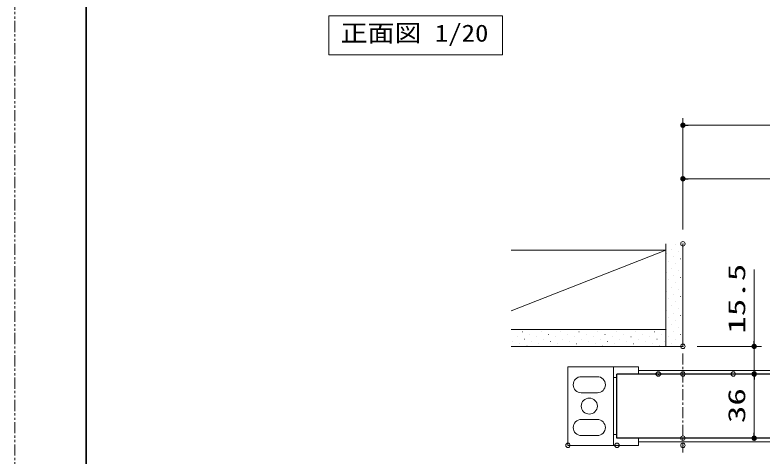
# Model space of a CAD drawing. Units: millimetres, scale not verified. Extents: x -1306 to 1306, y -607 to 607.
# Drawn here: x -1293 to -873.9, y -331.8 to -84.4 of the extents above; entities that cross this region are included whole.
import ezdxf
from ezdxf.enums import TextEntityAlignment as Align

# ---------------------------------------------------------------- set-up
doc = ezdxf.new("R2010")
doc.units = ezdxf.units.MM
doc.header["$LTSCALE"] = 5
doc.header["$PDMODE"] = 32
doc.header["$PDSIZE"] = 2.5
doc.linetypes.add('USER1', pattern=[2.5, 1.25, -0.25, 0.25, -0.25, 0.25, -0.25])
doc.linetypes.add('USER3', pattern=[2, 1.25, -0.25, 0.25, -0.25])
for name, color, linetype, lineweight in [('0-1_線(黄)', 2, 'Continuous', 15), ('0-3_陰線', 1, 'USER1', 9), ('0-C_中心線', 3, 'USER3', 9), ('0-D_線(白)', 7, 'Continuous', 30), ('1-0_線(水)', 4, 'Continuous', 9), ('1-1_寸法線', 3, 'Continuous', 13), ('1-2_ハッチング', 6, 'Continuous', 9), ('1-4_DEFPOINTS', 7, 'Continuous', 5), ('1-5_0', 3, 'Continuous', 25), ('1-8_図面枠', 7, 'Continuous', 35)]:
    doc.layers.add(name, color=color, linetype=linetype, lineweight=lineweight)
doc.layers.add('1-6__0-0_FRAME20', color=4, linetype='Continuous')
doc.styles.add('ＭＳ ゴシック', font='')
doc.styles.get('ＭＳ ゴシック').set_extended_font_data('MS Gothic')

# ---------------------------------------------------------------- blocks, each defined once
blk = doc.blocks.new('_DOT')
at = {"layer": '1-5_0'}
blk.add_line((-2.5, 0), (-5, 0), dxfattribs=at)
for points in [[(0, 0), (-2.5, 0), (-2.48, 0.313)], [(0, 0), (-2.48, -0.313), (-2.5, 0)], [(0, 0), (-2.48, 0.313), (-2.421, 0.622)], [(0, 0), (-2.421, -0.622), (-2.48, -0.313)], [(0, 0), (-2.421, 0.622), (-2.324, 0.92)], [(0, 0), (-2.324, -0.92), (-2.421, -0.622)], [(0, 0), (-2.324, 0.92), (-2.191, 1.204)], [(0, 0), (-2.191, -1.204), (-2.324, -0.92)], [(0, 0), (-2.191, 1.204), (-2.023, 1.469)], [(0, 0), (-2.023, -1.469), (-2.191, -1.204)], [(0, 0), (-2.023, 1.469), (-1.822, 1.711)], [(0, 0), (-1.822, -1.711), (-2.023, -1.469)], [(0, 0), (-1.822, 1.711), (-1.594, 1.926)], [(0, 0), (-1.594, -1.926), (-1.822, -1.711)], [(0, 0), (-1.594, 1.926), (-1.34, 2.111)], [(0, 0), (-1.34, -2.111), (-1.594, -1.926)], [(0, 0), (-1.34, 2.111), (-1.064, 2.262)], [(0, 0), (-1.064, -2.262), (-1.34, -2.111)], [(0, 0), (-1.064, 2.262), (-0.773, 2.378)], [(0, 0), (-0.773, -2.378), (-1.064, -2.262)], [(0, 0), (-0.773, 2.378), (-0.468, 2.456)], [(0, 0), (-0.468, -2.456), (-0.773, -2.378)], [(0, 0), (-0.468, 2.456), (-0.157, 2.495)], [(0, 0), (-0.157, -2.495), (-0.468, -2.456)], [(0, 0), (-0.157, 2.495), (0.157, 2.495)], [(0, 0), (0.157, -2.495), (-0.157, -2.495)], [(0, 0), (0.157, 2.495), (0.468, 2.456)], [(0, 0), (0.468, 2.456), (0.773, 2.378)], [(0, 0), (0.773, 2.378), (1.064, 2.262)], [(0, 0), (1.064, 2.262), (1.34, 2.111)], [(0, 0), (1.34, 2.111), (1.594, 1.926)], [(0, 0), (1.594, 1.926), (1.822, 1.711)], [(0, 0), (1.822, 1.711), (2.023, 1.469)], [(0, 0), (2.023, 1.469), (2.191, 1.204)], [(0, 0), (2.191, 1.204), (2.324, 0.92)], [(0, 0), (2.324, 0.92), (2.421, 0.622)], [(0, 0), (2.421, 0.622), (2.48, 0.313)], [(0, 0), (2.48, 0.313), (2.5, 0)], [(0, 0), (0.468, -2.456), (0.157, -2.495)], [(0, 0), (0.773, -2.378), (0.468, -2.456)], [(0, 0), (1.064, -2.262), (0.773, -2.378)], [(0, 0), (1.34, -2.111), (1.064, -2.262)], [(0, 0), (1.594, -1.926), (1.34, -2.111)], [(0, 0), (1.822, -1.711), (1.594, -1.926)], [(0, 0), (2.023, -1.469), (1.822, -1.711)], [(0, 0), (2.191, -1.204), (2.023, -1.469)], [(0, 0), (2.324, -0.92), (2.191, -1.204)], [(0, 0), (2.421, -0.622), (2.324, -0.92)], [(0, 0), (2.48, -0.313), (2.421, -0.622)], [(0, 0), (2.5, 0), (2.48, -0.313)]]:
    blk.add_solid(points, dxfattribs=at)

msp = doc.modelspace()

# ---------------------------------------------------------------- linework, layer by layer
at = {"layer": '0-1_線(黄)'}
for p, q in [((-927.758, -270.256), (-927.758, -212.756)), ((-918.258, -270.256), (-918.258, -212.756)), ((-927.758, -260.756), (-1014.596, -260.756)), ((-918.258, -270.256), (-1014.596, -270.256))]:
    msp.add_line(p, q, dxfattribs=at)
msp.add_lwpolyline([(-1116.957, -84.908), (-1019.541, -84.908), (-1019.541, -106.743), (-1116.957, -106.743)], close=True, dxfattribs=at)
msp.add_lwpolyline([(-1014.596, -216.256), (-927.758, -216.256), (-1014.596, -250.311)], dxfattribs=at)
at = {"layer": '0-3_陰線', "color": 4}
msp.add_line((-1292.964, -594), (-1292.964, 594), dxfattribs=at)
at = {"layer": '0-C_中心線'}
msp.add_line((-918.258, -274.256), (-918.258, -329.756), dxfattribs=at)
at = {"layer": '0-D_線(白)'}
for p, q in [((-955.258, -321.756), (-955.258, -285.756)), ((-828.26, -285.756), (-955.258, -285.756)), ((-955.258, -321.756), (-955.258, -285.756)), ((-828.26, -321.756), (-955.258, -321.756))]:
    msp.add_line(p, q, dxfattribs=at)
at = {"layer": '1-0_線(水)'}
for p, q in [((-982.758, -281.756), (-982.758, -325.756)), ((-982.758, -281.756), (-943.258, -281.756)), ((-957.258, -281.756), (-957.258, -325.756)), ((-943.258, -281.756), (-943.258, -285.756)), ((-759.256, -283.756), (-943.258, -283.756)), ((-966.258, -287.256), (-975.258, -287.256)), ((-955.258, -287.756), (-957.258, -287.756)), ((-966.258, -296.256), (-975.258, -296.256)), ((-966.258, -311.256), (-975.258, -311.256)), ((-966.258, -320.256), (-975.258, -320.256)), ((-955.258, -319.756), (-957.258, -319.756)), ((-943.258, -325.756), (-943.258, -321.756)), ((-982.758, -325.756), (-943.258, -325.756)), ((-943.258, -325.756), (-945.258, -325.756)), ((-759.256, -323.756), (-943.258, -323.756))]:
    msp.add_line(p, q, dxfattribs=at)
msp.add_circle((-970.758, -303.756), 4.5, dxfattribs=at)
for centre, start, end in [((-975.258, -291.756), 90, 270), ((-966.258, -291.756), 270, 90), ((-975.258, -315.756), 90, 270), ((-966.258, -315.756), 270, 90)]:
    msp.add_arc(centre, 4.5, start, end, dxfattribs=at)
at = {"layer": '1-1_寸法線'}
for p, q in [((-918.258, -204.756), (-918.258, -142.256)), ((-915.258, -146.256), (-660.258, -146.256)), ((-918.258, -204.756), (-918.258, -172.256)), ((-915.258, -176.256), (-672.258, -176.256)), ((-878.258, -267.256), (-878.258, -227.209)), ((-910.258, -270.256), (-874.258, -270.256)), ((-878.258, -285.756), (-878.258, -270.256)), ((-910.258, -285.756), (-874.258, -285.756)), ((-882.009, -285.756), (-874.258, -285.756)), ((-878.258, -288.756), (-878.258, -291.756)), ((-878.258, -288.756), (-878.258, -318.756)), ((-910.258, -321.756), (-874.258, -321.756))]:
    msp.add_line(p, q, dxfattribs=at)
at = {"layer": '1-2_ハッチング'}
for p, q in [((-922.203, -213.121), (-922.153, -213.121)), ((-924.855, -215.773), (-924.805, -215.773)), ((-920.877, -217.099), (-920.827, -217.099)), ((-927.506, -218.425), (-927.456, -218.425)), ((-923.529, -219.75), (-923.479, -219.75)), ((-919.551, -221.076), (-919.501, -221.076)), ((-926.181, -222.402), (-926.131, -222.402)), ((-922.203, -223.728), (-922.153, -223.728)), ((-927.506, -229.031), (-927.456, -229.031)), ((-924.855, -226.38), (-924.805, -226.38)), ((-923.529, -230.357), (-923.479, -230.357)), ((-920.877, -227.705), (-920.827, -227.705)), ((-926.181, -233.009), (-926.131, -233.009)), ((-922.203, -234.334), (-922.153, -234.334)), ((-919.551, -231.683), (-919.501, -231.683)), ((-924.855, -236.986), (-924.805, -236.986)), ((-920.877, -238.312), (-920.827, -238.312)), ((-927.506, -239.638), (-927.456, -239.638)), ((-923.529, -240.964), (-923.479, -240.964)), ((-919.551, -242.289), (-919.501, -242.289)), ((-926.181, -243.615), (-926.131, -243.615)), ((-922.203, -244.941), (-922.153, -244.941)), ((-927.506, -250.244), (-927.456, -250.244)), ((-924.855, -247.593), (-924.805, -247.593)), ((-920.877, -248.919), (-920.827, -248.919)), ((-926.181, -254.222), (-926.131, -254.222)), ((-923.529, -251.57), (-923.479, -251.57)), ((-922.203, -255.548), (-922.153, -255.548)), ((-919.551, -252.896), (-919.501, -252.896)), ((-924.855, -258.199), (-924.805, -258.199)), ((-920.877, -259.525), (-920.827, -259.525)), ((-1012.359, -260.851), (-1012.309, -260.851)), ((-1008.382, -262.177), (-1008.332, -262.177)), ((-1004.404, -263.503), (-1004.354, -263.503)), ((-1001.753, -260.851), (-1001.703, -260.851)), ((-997.775, -262.177), (-997.725, -262.177)), ((-993.798, -263.503), (-993.748, -263.503)), ((-991.146, -260.851), (-991.096, -260.851)), ((-987.169, -262.177), (-987.119, -262.177)), ((-983.191, -263.503), (-983.141, -263.503)), ((-980.539, -260.851), (-980.489, -260.851)), ((-976.562, -262.177), (-976.512, -262.177)), ((-972.584, -263.503), (-972.534, -263.503)), ((-969.933, -260.851), (-969.883, -260.851)), ((-965.955, -262.177), (-965.905, -262.177)), ((-961.978, -263.503), (-961.928, -263.503)), ((-959.326, -260.851), (-959.276, -260.851)), ((-955.349, -262.177), (-955.299, -262.177)), ((-951.371, -263.503), (-951.321, -263.503)), ((-948.72, -260.851), (-948.67, -260.851)), ((-944.742, -262.177), (-944.692, -262.177)), ((-940.765, -263.503), (-940.715, -263.503)), ((-938.113, -260.851), (-938.063, -260.851)), ((-934.136, -262.177), (-934.086, -262.177)), ((-930.158, -263.503), (-930.108, -263.503)), ((-927.506, -260.851), (-927.456, -260.851)), ((-923.529, -262.177), (-923.479, -262.177)), ((-919.551, -263.503), (-919.501, -263.503)), ((-1013.685, -267.48), (-1013.635, -267.48)), ((-1011.033, -264.828), (-1010.983, -264.828)), ((-1007.056, -266.154), (-1007.006, -266.154)), ((-1003.078, -267.48), (-1003.028, -267.48)), ((-1000.427, -264.828), (-1000.377, -264.828)), ((-996.449, -266.154), (-996.399, -266.154)), ((-992.472, -267.48), (-992.422, -267.48)), ((-989.82, -264.828), (-989.77, -264.828)), ((-985.843, -266.154), (-985.793, -266.154)), ((-981.865, -267.48), (-981.815, -267.48)), ((-979.214, -264.828), (-979.164, -264.828)), ((-975.236, -266.154), (-975.186, -266.154)), ((-971.259, -267.48), (-971.209, -267.48)), ((-968.607, -264.828), (-968.557, -264.828)), ((-964.63, -266.154), (-964.58, -266.154)), ((-960.652, -267.48), (-960.602, -267.48)), ((-958, -264.828), (-957.95, -264.828)), ((-954.023, -266.154), (-953.973, -266.154)), ((-950.045, -267.48), (-949.995, -267.48)), ((-947.394, -264.828), (-947.344, -264.828)), ((-943.416, -266.154), (-943.366, -266.154)), ((-939.439, -267.48), (-939.389, -267.48)), ((-936.787, -264.828), (-936.737, -264.828)), ((-932.81, -266.154), (-932.76, -266.154)), ((-928.832, -267.48), (-928.782, -267.48)), ((-926.181, -264.828), (-926.131, -264.828)), ((-922.203, -266.154), (-922.153, -266.154)), ((-1009.708, -268.806), (-1009.658, -268.806)), ((-1005.73, -270.132), (-1005.68, -270.132)), ((-999.101, -268.806), (-999.051, -268.806)), ((-995.124, -270.132), (-995.074, -270.132)), ((-988.494, -268.806), (-988.444, -268.806)), ((-984.517, -270.132), (-984.467, -270.132)), ((-977.888, -268.806), (-977.838, -268.806)), ((-973.91, -270.132), (-973.86, -270.132)), ((-967.281, -268.806), (-967.231, -268.806)), ((-963.304, -270.132), (-963.254, -270.132)), ((-956.675, -268.806), (-956.625, -268.806)), ((-952.697, -270.132), (-952.647, -270.132)), ((-946.068, -268.806), (-946.018, -268.806)), ((-942.091, -270.132), (-942.041, -270.132)), ((-935.461, -268.806), (-935.411, -268.806)), ((-931.484, -270.132), (-931.434, -270.132)), ((-924.855, -268.806), (-924.805, -268.806)), ((-920.877, -270.132), (-920.827, -270.132))]:
    msp.add_line(p, q, dxfattribs=at)
at = {"layer": '1-4_DEFPOINTS'}
for p in [(-918.258, -212.756), (-918.258, -270.256), (-918.258, -285.756), (-890.009, -285.756), (-878.258, -285.756), (-918.258, -321.756), (-878.258, -321.756), (-982.758, -325.756), (-955.258, -325.756), (-918.258, -325.756)]:
    msp.add_point(p, dxfattribs=at)
at = {"layer": '1-6__0-0_FRAME20'}
msp.add_point((-932.034, -285.756), dxfattribs=at)
at = {"layer": '1-8_図面枠'}
msp.add_lwpolyline([(-1252.964, -554), (347.036, -554), (347.036, 554), (-1252.964, 554)], close=True, dxfattribs=at)

# ---------------------------------------------------------------- block references
at = {"layer": '1-1_寸法線', "xscale": 0.6, "yscale": 0.6}
for p, rotation in [((-918.258, -146.256), 180), ((-918.258, -176.256), 180), ((-878.258, -270.256), 270), ((-878.258, -285.756), 90), ((-878.258, -285.756), 90), ((-878.258, -321.756), 270)]:
    msp.add_blockref('_DOT', p, dxfattribs=dict(at, rotation=rotation))

# ---------------------------------------------------------------- texts
at = {"layer": '0-1_線(黄)', "style": 'ＭＳ ゴシック', "width": 1.15}
msp.add_text('正面図 1/20', height=9.621, dxfattribs=at).set_placement((-1110.245, -102.287), align=Align.BOTTOM_LEFT)
at = {"layer": '1-1_寸法線', "style": 'ＭＳ ゴシック', "width": 1.5}
for s, p in [('15.5', (-880.408, -263.113)), ('36', (-880.408, -313.28))]:
    msp.add_text(s, height=9.604, rotation=90, dxfattribs=at).set_placement(p, align=Align.BOTTOM_LEFT)

doc.saveas('drawing.dxf')
